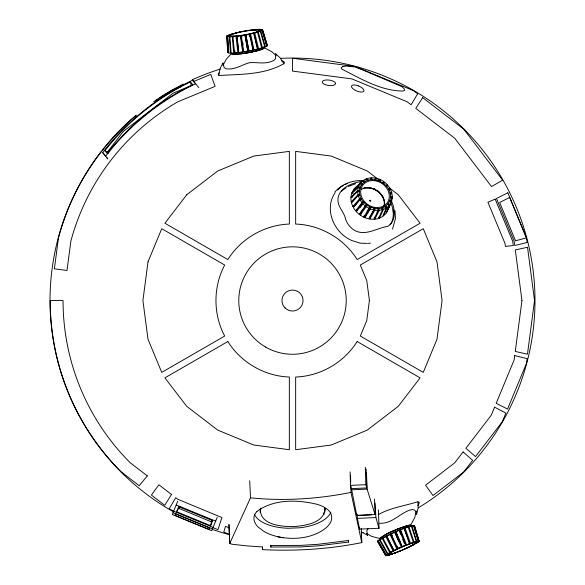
<?xml version="1.0" encoding="UTF-8"?>
<svg xmlns="http://www.w3.org/2000/svg" width="585" height="585" viewBox="0 0 585 585"><rect width="100%" height="100%" fill="white"/><g stroke="black" fill="none" stroke-linecap="round" stroke-linejoin="round"><path stroke-width="0.88" d="M234.87 50.551L234.87 52.716L233.503 52.745M369.793 219.075L369.808 217.262L374.824 208.435L374.802 210.212L369.793 219.075L373.691 219.316L378.327 210.366L377.947 208.596M375.131 179.756L375.153 177.979L371.629 177.818L370.437 179.032M364.843 217.678L370.32 208.947L370.832 207.317L365.369 216.011L364.843 217.678L368.711 218.87L373.822 209.964L373.932 208.231M376.023 179.961L376.133 178.228L379.636 179.244L379.124 180.875M260.252 512.519L260.383 508.753C259.506 525.016 281.868 526.771 293.816 526.595C305.187 525.644 324.646 523.019 324.953 508.358L324.821 512.124M352.126 197.511L350.883 197.247L351.548 193.745L358.276 187.266L360.111 188.019M350.883 197.247L357.742 190.454L358.276 187.266M388.572 208.318L388.425 208.823L391.679 200.926L392.213 197.737L390.334 197.357M388.725 207.499L389.032 205.861M209.108 529.388L209.693 527.97L175.654 514.003L175.069 515.429L209.108 529.388L209.459 527.707M210.637 525.659L212.677 520.679L178.644 506.72L176.597 511.699L210.637 525.659L211.88 519.743M218.614 75.406L220.201 68.299L222.965 63.026L223.236 63.619M416.293 511.034L414.707 517.652L410.641 525.147M416.015 513.542L416.63 514.171L418.099 508.394L418.004 502.018M179.12 507.144L178.761 508.336L211.434 521.871L212.019 520.767M369.406 208.479L366.151 206.673L367.124 205.291L360.243 215.17L363.804 217.225L369.998 206.907L367.08 211.485M379.957 181.284L380.55 179.705L383.804 181.518L382.78 182.988M392.513 229.093L395.431 218.673L395.021 210.775M260.427 510.222L261.283 508.007M363.804 217.225L364.411 215.675M368.206 528.489L366.795 530.749L367.482 535.231L362.254 532.328M389.208 201.788L389.844 200.172L391.679 200.926M391.328 201.723L386.466 212.808L391.328 201.723L389.537 200.904M353.048 193.379L351.87 192.831L353.508 189.759L360.046 183.653L361.691 184.801M177.738 501.191L172.282 514.5L211.748 530.683L217.203 517.381M389.325 205.189L385.888 213.576L383.38 216.011L387.116 207.434L389.325 205.189L387.753 203.989M391.519 199.427L392.213 197.737M385.186 207.375L385.778 205.971L387.116 207.434M391.606 198.505L392.323 196.845L391.921 193.511L390.078 193.591M385.098 206.403L386.349 207.894L382.59 216.574L379.387 218.212L378.744 217.057M381.903 209.181L382.561 207.741L383.497 209.43L379.387 218.212M391.051 194.147L391.774 192.582L390.48 189.313L388.798 189.854M381.749 207.967L382.597 209.664L378.429 218.534L374.751 219.251L374.261 217.423M219.046 72.862L218.22 74.602L219.558 75.48C241.181 74.127 264.149 74.909 283.63 63.772L284.515 62.332L283.118 61.206L281.729 60.913M379.08 540.372L377.515 541.366L385.764 555.545L387.804 554.339M417.054 542.419L419.094 541.205L414.451 525.608M376.989 212.238L378.817 208.582L379.292 210.373L374.751 219.251M351.87 192.831L358.627 186.469L360.046 183.653M222.987 65.425L226.212 59.304L231.748 53.176A16.797 1.945 -10.1 0 0 246.424 53.008A16.797 1.945 -10.1 0 0 264.42 47.802L271.937 51.78L276.288 55.824M249.722 480.724L250.504 497.828L229.737 543.458L231.857 544.211L247.652 545.959L262.416 546.946L262.628 549.644C295.783 551.289 329.201 549.176 361.764 542.609L361.281 528.255M227.982 52.036L227.733 52.496L226.834 36.219L227.082 35.736L229.027 35.436M265.656 46.23L266.979 46.032L262.321 30.376L262.57 29.893L260.625 30.237M389.325 189.891L390.085 188.421L387.979 185.452L386.575 186.403M335.168 192.633C323.439 209.379 334.386 233.517 352.214 240.654L360.345 243.192L367.453 243.389M386.436 186.198L387.365 184.648L384.594 182.176L383.563 183.485M390.18 224.815C394.875 218.132 393.654 209.028 390.451 201.979M176.597 511.699L179.866 506.61M175.069 515.429L176.005 513.981M383.606 183.646L384.594 182.176M360.243 215.17L361.237 213.752L360.133 213.057L366.393 204.706L359.329 214.498L356.309 211.719L362.59 203.543L363.958 202.505M382.831 182.9L383.804 181.518M417.873 505.542L418.831 504.182L419.226 502.252L417.741 501.733C404.601 506.01 390.539 507.604 378.305 514.668M361.15 212.106L359.329 214.498M359.797 207.909L362.4 204.516M379.453 181.116L380.55 179.705M355.578 210.863L361.976 202.739L363.38 201.781L356.982 209.935L355.578 210.863L353.311 207.551L359.87 199.77L361.537 199.149M104.773 155.201L102.675 152.583C126.397 121.753 157.467 96.752 192.662 80.182L198.805 87.67M104.876 150.74C127.588 121.629 157.109 97.87 190.41 81.922L192.743 84.708C159.442 100.657 129.921 124.408 107.209 153.526L104.876 150.74L108.898 152.707M107.764 158.762L105.658 156.144C129.38 125.314 160.458 100.306 195.653 83.735M352.806 206.578L359.475 198.878L361.157 198.337L354.481 206.066L352.806 206.578L351.446 202.958L358.181 195.609L360.031 195.441M374.51 180.048L376.133 178.228M359.548 191.646L357.632 191.346L350.846 198.249L351.205 201.935L358.035 194.681L359.877 194.6L358.685 195.865M337.64 190.11L341.048 186.769M362.839 180.75L354.086 188.992L362.839 180.75L364.177 182.22M405.237 545.578L405.588 545.227L399.467 530.01L399.109 530.368L400.769 534.463M399.621 551.18L399.27 551.523L402.641 549.907M341.443 191.2L346.101 187.705M365.157 180.004L366.459 178.761L367.395 180.451M361.113 182.571L363.607 180.297L366.459 178.761M360.93 185.35L362.203 184.202L360.631 183.003M398.787 551.509L395.124 553.147L395.928 552.628M409.734 543.604L406.07 545.249L400.052 529.981L400.491 529.601L404.045 528.218L409.734 543.604L408.93 544.13M334.869 191.975C341.954 183.953 352.609 179.917 363.205 180.655M266.979 46.032L267.338 45.557L262.57 29.893M256.961 511.444C273.853 498.844 297.589 499.605 317.238 504.336A38.961 18.588 -6.6 0 1 324.712 507.487A38.632 18.427 -6.6 0 1 331.117 514.215L331.746 516.906L331.534 519.685A38.632 18.427 -6.6 0 1 326.262 527.655C312.946 538.5 294.116 540.167 277.795 536.737A39.21 18.574 3 0 1 264.457 531.78L258.161 527.056A38.508 18.135 6.2 0 1 256.961 511.495M388.03 554.149L386.268 554.858L378.217 540.547L379.365 539.728L387.372 554.032L389.032 553.41M263.418 48.54L261.992 49.257M247.835 51.304L244.932 34.917L247.835 51.304L243.799 51.97L241.32 35.751L241.693 35.458L241.941 37.104M247.718 30.654L248.091 30.354L244.479 31.188M243.799 51.97L244.179 51.663L240.552 52.16M385.998 185.686L387.365 184.648M386.268 554.858L387.372 554.032M381.062 539.092L381.522 538.77M236.874 36.35L240.801 35.583L243.177 51.824L242.702 52.131L238.892 52.635L236.874 36.35L237.737 35.992M248.603 30.522L252.537 29.755L251.674 30.12M357.384 185.993L357.83 185.708M395.189 552.898L391.475 554.448L392.681 553.783M413.376 542.302L409.668 543.86L404.096 528.423L404.974 527.875L408.067 526.785L413.376 542.302L412.176 542.975M389.464 553.139L387.87 553.732L379.848 539.421L383.446 537.673M387.87 553.732L391.168 552.138M382.159 538.405L395.979 531.663L402.217 546.843L395.701 531.59L399.467 530.01M406.838 527.465L408.067 526.785M392.074 553.973L388.579 555.341L390.1 554.573M412.776 542.778L416.279 541.417L411.27 525.805L407.584 527.209M383.497 209.43L386.349 207.894M382.722 537.761L386.678 535.977L394.078 550.609L390.466 552.24L382.722 537.761L384.016 537.344M341.859 186.344L343.468 185.489M345.084 184.633L347.505 183.354M259.067 31.371L262.036 30.537L266.738 46.2L264.142 47.041M409.712 526.588L411.27 525.805M414.758 542.185L416.279 541.417M389.676 554.675L386.619 555.75L388.36 554.938M415.182 542.083L418.238 541.008L413.434 525.352L411.833 525.659L416.732 541.315M386.502 535.816L390.553 534.105L397.551 548.935L393.873 550.478L386.502 535.816L387.431 535.589M348.353 186.418L355.6 183.712M413.434 525.352L411.65 526.178L412.111 526.105M416.498 541.82L418.238 541.008M263.038 47.341L263.535 47.114M388.14 554.938L385.742 555.662L377.559 541.527L378.217 541.651M416.717 541.812L419.116 541.096L414.407 525.447L413.749 525.323L418.458 541.008M397.244 546.134L398.378 548.554L397.866 548.584L390.926 533.71L394.656 532.043L398.685 541.103M397.866 548.584L401.361 547.216L394.656 532.043M385.742 555.662L387.577 554.858M417.28 541.9L419.116 541.096M385.764 555.545L387.577 554.763M417.273 541.995L419.094 541.205M191.31 85.6L172.875 93.351L123.362 131.406L107.435 151.99L108.393 153.212M402.173 546.668L405.588 545.227M181.416 86.551L171.354 90.719A242.285 242.285 0 0 0 159.844 97.805M193.16 81.688L210.768 74.39L215.097 86.368L177.767 101.827A229.459 229.459 0 0 0 70.858 241.159L66.997 270.475L54.39 268.793L58.471 237.839A242.285 242.285 0 0 1 101.395 151.61M396.762 531.341L400.301 529.871L400.849 531.992M378.071 540.672L379.819 539.97M416.827 542.602L418.589 541.893L415.825 543.348M231.484 36.438L229.854 36.855L231.141 53.191L238.834 52.379L234.57 53.045L232.962 36.731L236.94 36.073L238.578 51.685M252.471 30.032L256.449 29.374L255.155 29.784M258.607 31.546L260.318 31.356L264.837 47.114L260.976 48.029L262.351 47.568M401.032 529.593L403.219 528.76M404.096 528.423L410.443 526.376M388.418 189.043L390.085 188.421M415.394 543.611L416.988 543.026L413.683 544.62M379.848 539.421L381.42 538.843M256.778 32.19L260.318 31.356M261.48 49.469C252.033 52.211 242.095 54.573 232.216 54.003L231.814 53.579M390.466 552.24L391.782 551.809M413.076 544.942L414.392 544.518L410.78 546.141M232.962 36.731L234.256 36.328M234.57 53.045L235.894 52.635M229.854 36.855L233.605 36.358M255.799 29.747L259.557 29.25L257.919 29.667M254.767 33.067L257.532 32.292L261.751 48.145L257.51 49.001L253.663 33.067L254.767 33.067L258.643 49.001M256.486 49.272L260.193 48.284M393.873 550.478L394.824 550.244M410.034 546.507L410.984 546.273L407.306 547.823M229.364 36.833L230.534 53.176L228.823 53.038L227.755 36.723L231.031 36.424M258.38 29.681L261.656 29.382L259.791 29.784M252.859 33.257L253.875 33.279L257.7 49.242L245.02 51.531M253.356 49.974L249.934 33.937L253.875 33.279M254.139 49.798L255.703 49.447M227.755 36.723L229.62 36.321M379.292 210.373L382.597 209.664M227.514 36.65L228.486 52.972L227.784 52.621L226.812 36.343L229.386 36.255M260.025 29.85L262.599 29.769L267.286 45.359M359.716 182.849L361.362 182.505M249.598 36.738L249.042 34.127L249.59 34.252L252.954 50.317L248.954 51.1L245.854 34.756L248.954 51.1M245.992 34.968L249.59 34.252M370.451 243.111L368.345 243.411M226.812 36.343L228.779 35.977M260.632 30.128L262.599 29.769M226.834 36.219L228.786 35.868M241.32 35.751L244.976 35.144M260.383 30.669L262.321 30.376M348.594 542.039L318.247 545.834L300.975 546.924L270.87 547.019L270.745 545.476L300.807 545.388L318.13 544.291L348.477 540.496L348.594 542.039L348.536 540.262M229.269 35.29L227.375 35.568L230.336 34.734M260.142 30.815L262.036 30.537M350.81 486.047L350.978 492.402C317.984 499.02 284.025 501.243 250.504 497.828M230.804 34.559L229.093 34.749L232.633 33.915M364.638 187.785L370.02 187.887M263.148 47.297L264.837 47.114M409.829 525.14C400.052 527.824 387.402 532.123 380.645 538.383M389.924 192.75L391.774 192.582M379.599 523.224C391.592 524.028 399.277 513.922 409.485 510.178L412.491 509.513L414.758 510.193L416.015 511.97L416.63 514.171M350.51 485.396L365.83 484.687L366.773 487.941L351.19 488.658L350.51 485.396L350.086 471.868M351.431 489.813L367.102 489.089L375.022 514.493L356.74 515.327L351.388 488.387M356.974 514.01L357.289 515.546L371.358 514.888M357.384 518.39L375.906 517.549L379.007 528.262L359.621 529.14L357.384 518.39L357.289 515.546M233.283 33.725L231.872 33.813L235.748 33.045M256.12 32.38L257.532 32.292M406.473 548.203L406.984 548.174L403.496 549.542M390.926 533.71L391.423 533.688L392.33 535.655M362.663 181.248C352.397 182.652 337.157 188.216 337.998 200.896C338.357 207.653 344.433 212.567 345.625 219.265C347.402 224.311 350.912 228.625 355.76 231.024C366.598 235.843 377.149 227.887 387.884 226.329C396.418 220.816 395.16 208.794 391.321 200.728M351.205 201.935L352.96 201.628M236.545 32.848L235.536 32.826L239.477 32.168M256.705 49.213L257.7 49.242M374.802 210.212L378.327 210.366M390.407 196.545L392.323 196.845M277.795 536.737L283.03 537.761M357.742 190.454L359.621 190.834M240.362 31.985L239.813 31.853L243.557 31.349M252.42 50.186L252.954 50.317M379.811 538.5L371.563 536.343L366.393 533.388M370.32 208.947L373.822 209.964M364.148 215.58L365.369 216.011M371.219 188.041C376.177 189.525 380.725 192.787 383.036 197.489M176.195 504.965L215.653 521.147M173.621 511.231L213.086 527.414M173.021 512.709L212.479 528.891M229.664 528.079L225.474 526.339L223.77 532.079L229.788 534.573M173.855 511.407L169.226 508.738L175.749 497.711L177.767 499.261L221.898 517.542L217.956 529.674L212.962 527.604M358.627 186.469L360.418 187.288M388.264 203.39L389.91 204.538M380.257 180.955L367.292 171.003L331.212 156.056L295.659 151.376L295.659 224.062C320.426 224.933 344.017 238.556 357.157 259.564L420.103 223.221L398.275 194.776L389.625 188.136M367.482 535.231L366.861 534.588M362.59 203.543L365.362 206.015M222.965 63.026L224.165 67.575L226.329 68.854L229.503 68.986C236.706 68.833 242.607 64.518 249.51 62.719C256.691 62.09 263.791 64.101 270.701 61.769L273.809 60.54L275.594 58.573L275.667 53.798L280.083 57.813L284.025 63.955M356.784 209.737L357.706 210.651M363.607 180.297L364.857 181.789M102.675 152.583L105.658 156.144M106.828 157.694L107.823 158.886M192.662 80.182L195.295 83.45M359.87 199.77L361.976 202.739M275.667 53.798L275.945 54.405M379.124 543.216L380.038 544.781M383.219 550.266L384.126 551.83M377.844 540.876L385.998 555.077M382.02 538.149L389.778 552.606M385.625 536.255L393.04 550.887M368.206 180.224L367.358 178.527L370.663 177.818L371.139 179.61M389.932 534.171L396.944 549.001M396.586 533.761L395.701 531.59M402.758 539.385L404.308 543.253M358.181 195.609L359.475 198.878M400.491 529.601L406.495 544.869M404.974 527.875L410.538 543.311M408.842 526.529L414.034 542.098M415.701 531.29L418.86 541.681M265.283 40.687L266.058 43.283M383.665 198.534L384.045 199.873M260.844 31.166L265.349 46.902M258.27 32.08L262.504 47.919M190.41 81.922L191.258 85.403M404.506 529.037L404.842 530.449M350.978 492.402L361.764 542.609L361.245 531.655M324.47 507.561L324.997 509.827M260.208 511.049L260.559 512.555M371.629 177.818L372.009 179.595M250.585 34.047L254.022 50.091M242.826 42.924L243.097 44.672M240.347 35.89L242.702 52.131M357.632 191.346L358.035 194.681M236.004 36.446L237.898 52.745M232.26 36.767L233.744 53.103M393.222 209.971L393.42 212.691M375.08 503.1L375.906 517.549M227.082 35.736L227.251 38.434M227.587 43.838L227.865 48.343M247.426 48.943L247.535 51.129M228.94 524.891L229.737 543.458L228.962 524.306M366.473 472.548L367.102 489.089M262.533 546.938L262.628 549.644M378.436 509.966L379.007 528.262M374.539 499.159L375.022 514.493M366.188 469.068L366.773 487.941M365.83 484.687L365.311 467.232M359.578 527.714L359.621 529.14M356.696 513.901L356.74 515.327M323.922 512.87L323.973 514.339M270.811 545.213L270.87 547.019M350.525 475.159L350.715 482.42M242.855 49.681L242.885 51.136M280.785 58.346A242.483 242.483 0 0 1 418.385 507.795M363.051 532.54A242.483 242.483 0 0 1 361.318 533.059M229.744 534.763A242.483 242.483 0 0 1 212.472 529.44M173.599 511.875A242.483 242.483 0 0 1 136.363 115.026M153.709 101.71A242.483 242.483 0 0 1 183.163 84.116M192.18 79.787A242.483 242.483 0 0 1 220.223 69.081M102.521 150.177A242.285 242.285 0 0 1 135.793 115.757M156.071 100.32A242.285 242.285 0 0 1 157.57 99.304M384.338 535.341A16.109 1.484 -23.4 0 1 407.73 525.542M380.499 538.639A16.797 1.55 -23.4 0 1 394.575 530.419A16.797 1.55 -23.4 0 1 410.282 525.74M254.607 514.683A38.698 18.457 -1.8 0 0 257.912 518.975A39.136 18.669 -1.8 0 0 272.61 526.12A38.698 18.457 -1.8 0 0 288.251 528.262L299.732 527.787A38.698 18.457 -1.8 0 0 314.942 524.357A39.136 18.662 -1.8 0 0 325.977 518.427A38.698 18.449 -1.8 0 0 330.847 512.175M362.992 188.195A16.109 13.587 34.8 0 1 384.169 200.458M384.367 201.211A16.109 13.587 34.8 0 1 384.74 204.231M361.106 189.496A15.049 12.694 34.8 0 1 377.778 191.258A15.049 12.694 34.8 0 1 383.87 206.629M374.034 188.67A16.797 14.172 34.8 0 1 375.599 189.438M377.822 190.864A16.797 14.172 34.8 0 1 379.833 192.56M382.1 195.185A16.797 14.172 34.8 0 1 383.036 196.626M259.543 50.069A16.109 1.865 -10.1 0 1 240.515 53.798M237.122 54.112A16.109 1.865 -10.1 0 1 234.468 54.193M232.72 54.054A16.109 1.865 -10.1 0 1 232.011 53.688M228.793 35.583L228.779 36.087C239.44 36.753 250.731 34.588 260.617 30.522L260.632 30.025C249.963 29.36 238.673 31.517 228.793 35.583M387.592 554.514L387.57 554.946C398.041 552.693 408.257 548.021 417.266 542.236L417.28 541.805C406.816 544.065 396.593 548.737 387.592 554.514M359.819 188.721C355.38 205.635 384.418 217.591 390.136 199.47C394.575 182.557 365.537 170.601 359.819 188.721M148.012 261.831L142.915 300.544L148.012 339.256L161.738 372.389L224.684 336.046C213.057 314.167 213.057 286.921 224.684 265.042L161.738 228.698L148.012 261.831M369.398 300.544L366.78 320.448L360.316 336.046L423.262 372.389L436.988 339.256L442.084 300.544L436.988 261.831L423.262 228.698L360.316 265.042L366.78 280.639L369.398 300.544M514.712 355.585L514.142 359.936L496.175 403.314L507.561 409.061L526.529 363.256L527.136 358.663L514.712 355.585M521.959 300.544L515.261 351.417L527.465 354.203L534.529 300.544L527.524 247.243L515.305 249.963L521.959 300.544M369.669 200.501C370.356 203.112 371.848 199.163 369.669 200.501M335.519 83.501L335.293 84.181A6.691 2.706 7.5 0 1 327.724 85.322A6.691 2.706 7.5 0 1 322.262 81.805A6.691 2.706 7.5 0 1 328.88 80.05L330.598 80.328A6.691 2.706 7.5 0 1 335.519 83.501M494.588 407.145L491.217 415.277L465.857 448.322L475.546 456.585L502.325 421.69L505.879 413.105L494.588 407.145M417.697 93.827L411.072 104.773L407.233 101.827L351.892 78.902L292.5 71.085L292.5 58.259L355.212 66.514L413.646 90.719L417.697 93.827M171.507 494.464L164.751 505.301L151.42 495.071L158.886 484.775L171.507 494.464M422.662 97.636L415.767 108.379L454.75 138.294L491.524 186.542L502.647 180.173L463.825 129.219L422.662 97.636M186.725 194.776L164.897 223.221L227.843 259.564C240.983 238.556 264.574 224.933 289.341 224.062L289.341 151.376L253.788 156.056L217.708 171.003L186.725 194.776M357.157 341.523C344.017 362.532 320.426 376.155 295.659 377.025L295.659 449.711L331.212 445.031L367.292 430.085L398.275 406.319L420.103 377.866L357.157 341.523M463.108 451.905L454.75 462.801L425.566 485.199L433.002 495.517L463.825 471.868L472.643 460.366L463.108 451.905M147.325 475.905L139.208 485.704L121.175 471.868A242.285 242.285 0 0 1 50.215 300.544L63.041 300.544A229.459 229.459 0 0 0 130.25 462.801L147.325 475.905M389.208 553.6L388.615 554.244L388.959 554.485A15.049 1.389 -23.4 0 0 409.953 546.419A15.049 1.389 -23.4 0 0 410.75 543.604A15.049 1.389 -23.4 0 0 389.208 553.6M259.521 30.522L258.877 31.093A15.049 1.748 -10.1 0 1 235.784 36.029A15.049 1.748 -10.1 0 1 236.632 32.979A15.049 1.748 -10.1 0 1 259.148 30.128L259.521 30.522M342.73 66.639L341.135 67.736L341.867 69.162C361.267 78.799 380.762 90.96 403.204 91.063L404.688 90.258L404.045 88.584L401.932 86.69L366.283 71.414L355.08 66.975L345.932 66.061L342.73 66.639M227.843 341.523L164.897 377.866L186.725 406.319L217.708 430.085L253.788 445.031L289.341 449.711L289.341 377.025C264.574 376.155 240.983 362.532 227.843 341.523M495.195 199.119L487.919 202.227L505.052 243.594L505.425 246.417L513.286 245.532L512.76 241.525L495.195 199.119M507.868 192.779L496.468 198.483L514.142 241.159L514.72 245.532L527.144 242.461L526.529 237.839L507.868 192.779M509.659 197.481L499.656 202.483L515.524 240.786L526.39 237.876L509.659 197.481M383.855 205.891L380.645 207.192L377.04 207.602A15.049 12.694 34.8 0 1 360.952 189.299A15.049 12.694 34.8 0 1 382.51 183.873A15.049 12.694 34.8 0 1 383.855 205.891M358.751 86.002L357.113 85.425A6.691 2.706 22.5 0 0 352.309 88.138A6.691 2.706 22.5 0 0 362.868 91.874A6.691 2.706 22.5 0 0 358.751 86.002M285.063 307.944A10.537 10.464 7.5 0 0 302.679 303.257A10.537 10.464 7.5 0 0 289.758 290.431A10.537 10.464 7.5 0 0 285.063 307.944M265.641 347.073A53.725 53.725 0 0 0 346.225 300.544A53.725 53.725 0 0 0 265.641 254.022A53.725 53.725 0 0 0 265.641 347.073"/></g></svg>
